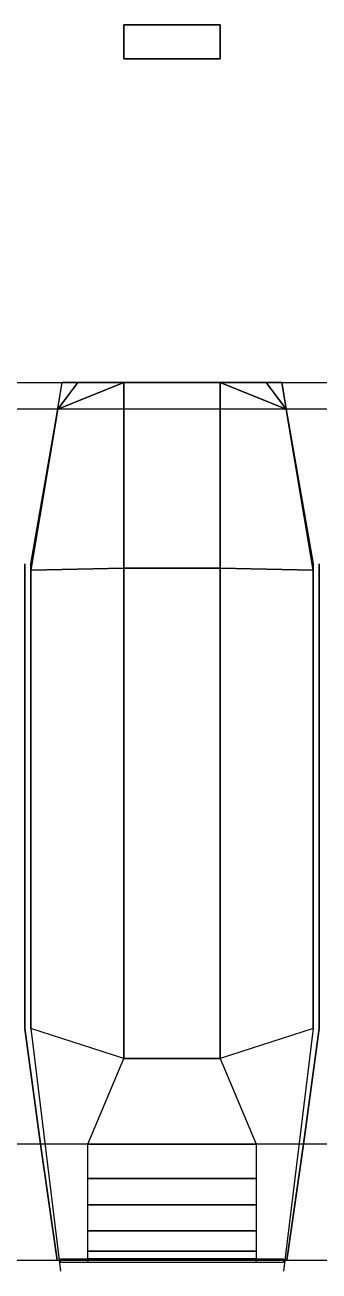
# Model space of a CAD drawing. Header units: millimetres. Extents: x -4.3 to 4.3, y -13 to 23.7.
import ezdxf

# ---------------------------------------------------------------- set-up
doc = ezdxf.new("R2010")
doc.units = ezdxf.units.MM
doc.layers.add('tmp', color=4, linetype='Continuous')

msp = doc.modelspace()

# ---------------------------------------------------------------- linework, layer by layer
for points in [[(1.42, 23.67, 12.2), (1.42, 23.67, 11.27), (-1.42, 23.67, 11.27), (-1.42, 23.67, 12.2)], [(1.42, 23.67, 11.27), (1.42, 22.67, 11.27), (-1.42, 22.67, 11.27), (-1.42, 23.67, 11.27)], [(-1.42, 23.67, 11.27), (-1.42, 22.67, 11.27), (-1.42, 22.67, 12.2), (-1.42, 23.67, 12.2)], [(-1.42, 23.67, 12.2), (-1.42, 22.67, 12.2), (1.42, 22.67, 12.2), (1.42, 23.67, 12.2)], [(1.42, 22.67, 12.2), (1.42, 22.67, 11.27), (1.42, 23.67, 11.27), (1.42, 23.67, 12.2)], [(-1.42, 22.67, 12.2), (-1.42, 22.67, 11.27), (1.42, 22.67, 11.27), (1.42, 22.67, 12.2)], [(-1.42, 13.15, -0.39), (-1.42, 7.68, -0.93), (-4.16, 7.63, -0.78), (-3.363, 12.361)], [(-2.777, 13.15), (-1.42, 13.15, -0.39), (-3.363, 12.361)], [(-3.23, 13.15, 0.13), (-2.777, 13.15), (-3.363, 12.361)], [(3.23, 13.15, 0.13), (2.777, 13.15), (-2.777, 13.15), (-3.23, 13.15, 0.13)], [(2.777, 13.15), (1.42, 13.15, -0.39), (-1.42, 13.15, -0.39), (-2.777, 13.15)], [(1.42, 13.15, -0.39), (1.42, 7.68, -0.93), (-1.42, 7.68, -0.93), (-1.42, 13.15, -0.39)], [(3.363, 12.361), (4.16, 7.63, -0.78), (1.42, 7.68, -0.93), (1.42, 13.15, -0.39)], [(3.363, 12.361), (3.363, 12.361), (1.42, 13.15, -0.39), (2.777, 13.15)], [(3.363, 12.361), (3.363, 12.361), (2.777, 13.15), (3.23, 13.15, 0.13)], [(-4.16, 7.63, -0.78), (-4.16, 7.63, -0.78), (-4.16, 7.81), (-3.363, 12.361)], [(4.16, 7.81), (4.16, 7.63, -0.78), (4.16, 7.63, -0.78), (3.363, 12.361)], [(-4.33, 7.81, 0.71), (-4.33, 7.81, 0.47), (-4.33, -5.86, 0.47), (-4.33, -5.86, 0.71)], [(-4.16, 7.63, -0.78), (-4.16, -5.86, -0.78), (-4.16, -5.86), (-4.16, 7.81)], [(4.16, -5.86), (4.16, -5.86, -0.78), (4.16, 7.63, -0.78), (4.16, 7.81)], [(4.33, -5.86, 0.47), (4.33, 7.81, 0.47), (4.33, 7.81, 0.71), (4.33, -5.86, 0.71)], [(-1.42, 7.68, -0.93), (-1.42, -6.74, -0.93), (-4.16, -5.86, -0.78), (-4.16, 7.63, -0.78)], [(1.42, 7.68, -0.93), (1.42, -6.74, -0.93), (-1.42, -6.74, -0.93), (-1.42, 7.68, -0.93)], [(4.16, -5.86, -0.78), (1.42, -6.74, -0.93), (1.42, 7.68, -0.93), (4.16, 7.63, -0.78)], [(-4.33, -5.86, 0.47), (-3.87, -9.27, 0.47), (-3.87, -9.27, 0.71), (-4.33, -5.86, 0.71)], [(3.87, -9.27, 0.71), (3.87, -9.27, 0.47), (4.33, -5.86, 0.47), (4.33, -5.86, 0.71)], [(1.42, -6.74, -0.93), (2.48, -9.27, -0.64), (-2.48, -9.27, -0.64), (-1.42, -6.74, -0.93)], [(-3.87, -9.27, 0.47), (-3.38, -12.68, 0.827), (-3.38, -12.68, 1.03), (-3.87, -9.27, 0.71)], [(2.48, -9.27, -0.64), (2.48, -10.28, -0.49), (-2.48, -10.28, -0.49), (-2.48, -9.27, -0.64)], [(3.38, -12.68, 1.03), (3.38, -12.68, 0.827), (3.87, -9.27, 0.47), (3.87, -9.27, 0.71)], [(2.48, -10.28, -0.49), (2.48, -11.05, -0.29), (-2.48, -11.05, -0.29), (-2.48, -10.28, -0.49)], [(2.48, -11.05, -0.29), (2.48, -11.82), (-2.48, -11.82), (-2.48, -11.05, -0.29)], [(2.48, -11.82), (2.48, -12.41, 0.29), (-2.48, -12.41, 0.29), (-2.48, -11.82)], [(2.48, -12.41, 0.29), (2.48, -12.64, 0.47), (-2.48, -12.64, 0.47), (-2.48, -12.41, 0.29)], [(-2.48, -12.64, 0.47), (-2.48, -12.75, 1.04), (-3.28, -12.75, 1.04), (-3.28, -12.64, 0.47)], [(2.48, -12.64, 0.47), (2.48, -12.75, 1.04), (-2.48, -12.75, 1.04), (-2.48, -12.64, 0.47)], [(3.28, -12.64, 0.47), (3.28, -12.75, 1.04), (2.48, -12.75, 1.04), (2.48, -12.64, 0.47)]]:
    msp.add_3dface(points)
at = {"color": 3}
msp.add_3dface([(3.23, 13.15, 0.82), (3.23, 13.15, 0.13), (-3.23, 13.15, 0.13), (-3.23, 13.15, 0.82)], dxfattribs=at)
at = {"layer": 'tmp', "extrusion": (-1, 0, 0)}
for p, q in [((-4.16, 7.63, -0.78), (-3.23, 13.15, 0.13)), ((-1.42, 13.15, -0.39), (-3.23, 13.15, 0.13)), ((1.42, 13.15, -0.39), (3.23, 13.15, 0.13)), ((4.16, 7.63, -0.78), (3.23, 13.15, 0.13)), ((4.16, -9.27, 0.71), (-4.16, -9.27, 0.71))]:
    msp.add_line(p, q, dxfattribs=at)
at = {"layer": 'tmp'}
for p, q in [((-4.16, -5.86, 1.24), (-3.28, -13, 1.24)), ((-4.16, -5.86, 0.71), (-3.28, -13, 0.71)), ((-4.16, -5.86, 0.47), (-3.28, -13, 0.47)), ((4.16, -5.86, 0.47), (3.28, -13, 0.47)), ((4.16, -5.86, 0.71), (3.28, -13, 0.71)), ((4.16, -5.86, 1.24), (3.28, -13, 1.24))]:
    msp.add_line(p, q, dxfattribs=at)
for p, direction in [((-1.42, 13.15), (1, 0)), ((1.811, 12.361), (-1, 0)), ((4.16, -9.27, 0.47), (-1, 0)), ((-5.07, -12.68, -1.18), (1, 0))]:
    msp.add_xline(p, direction, dxfattribs=at)

doc.saveas('drawing.dxf')
